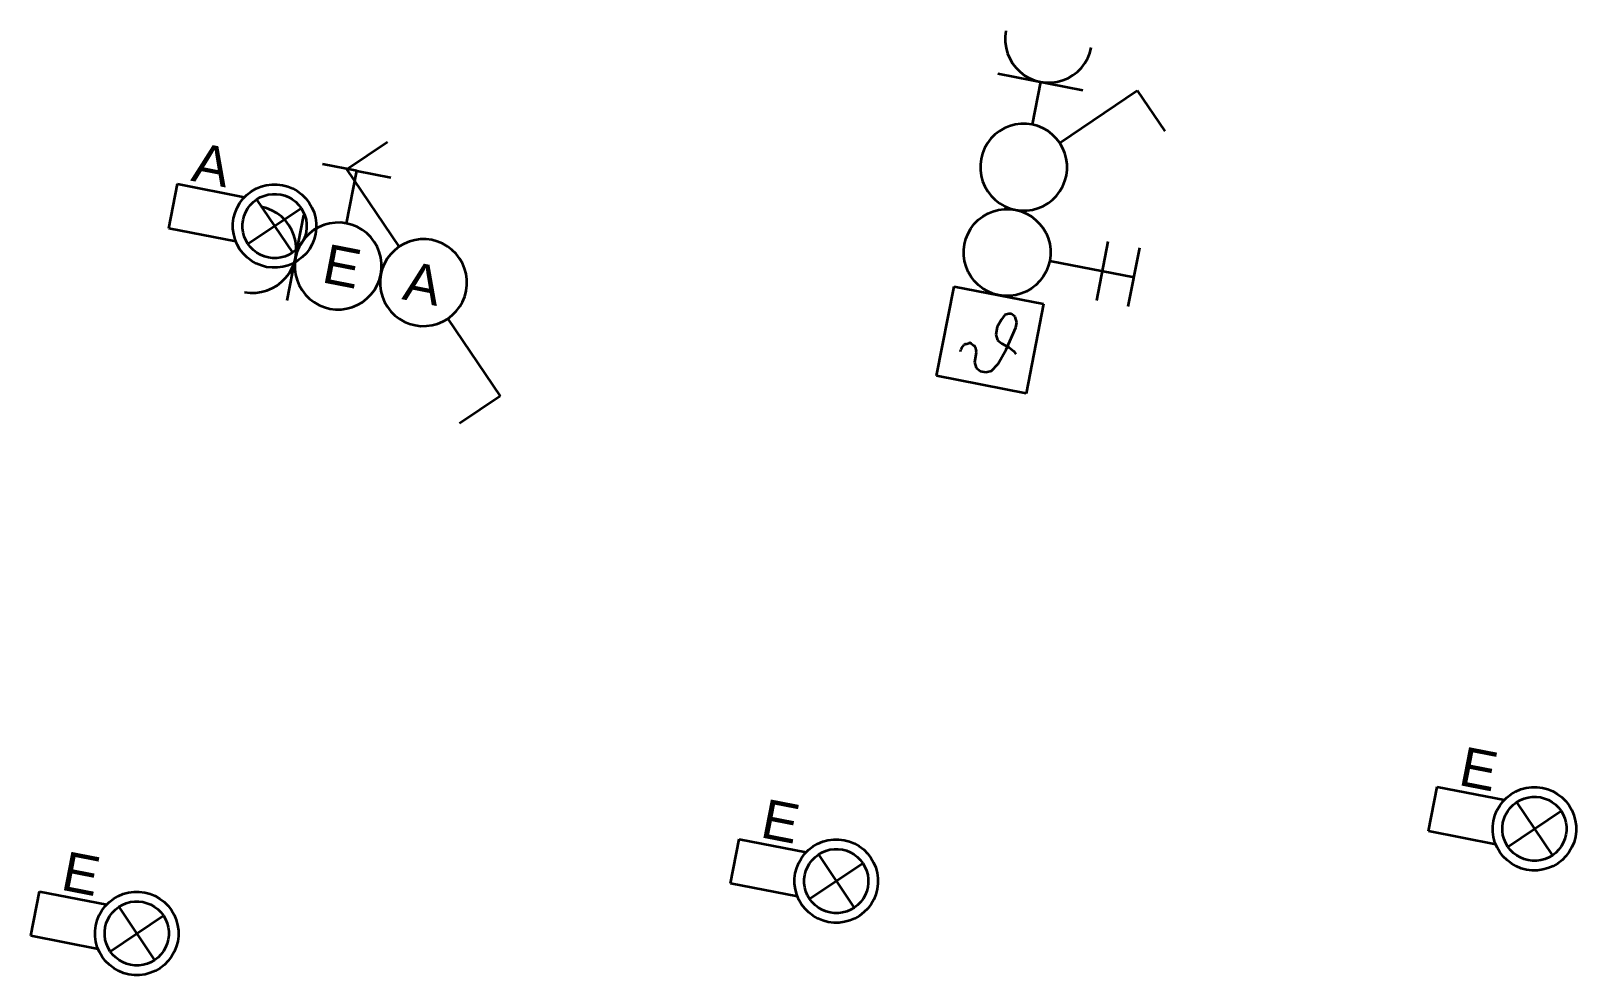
# Model space of a CAD drawing. Extents: x 800 to 1481, y 55 to 490.
# Drawn here: x 1224.48 to 1260.04, y 404.58 to 426.3 of the extents above; entities that cross this region are included whole.
import ezdxf

# ---------------------------------------------------------------- set-up
doc = ezdxf.new("R2010")
doc.units = 0
doc.layers.get('0').update_dxf_attribs({"lineweight": 18})
doc.layers.add('E_Licht', color=7, linetype='Continuous', lineweight=35, true_color=0x0080ff)
doc.layers.add('E_RTH', color=5, linetype='Continuous', lineweight=35, true_color=0x0000ff)
doc.styles.get("Standard").update_dxf_attribs({"font": 'arial.ttf'})

# ---------------------------------------------------------------- blocks, each defined once
blk = doc.blocks.new('Schalter_ Schema 3_ UP-A0Q9B3BLAY', base_point=(1231.757, 417.268))
at = {"color": 0, "lineweight": -2}
for p, q in [((1231.757, 423.125), (1232.692, 423.755)), ((1232.959, 421.34), (1231.757, 423.125)), ((1233.072, 421.406), (1232.959, 421.341)), ((1233.193, 421.457), (1233.072, 421.406)), ((1233.319, 421.491), (1233.193, 421.457)), ((1233.449, 421.509), (1233.319, 421.491)), ((1233.579, 421.509), (1233.449, 421.509)), ((1233.709, 421.493), (1233.579, 421.509)), ((1233.836, 421.459), (1233.709, 421.493)), ((1233.957, 421.41), (1233.836, 421.459)), ((1234.07, 421.345), (1233.957, 421.41)), ((1232.684, 421.064), (1232.619, 420.95)), ((1232.763, 421.168), (1232.684, 421.064)), ((1232.856, 421.261), (1232.763, 421.168)), ((1232.959, 421.341), (1232.856, 421.261)), ((1234.174, 421.266), (1234.07, 421.345)), ((1234.267, 421.174), (1234.174, 421.266)), ((1234.347, 421.07), (1234.267, 421.174)), ((1234.413, 420.957), (1234.347, 421.07)), ((1232.536, 420.703), (1232.52, 420.573)), ((1232.57, 420.829), (1232.536, 420.703)), ((1232.619, 420.95), (1232.57, 420.829)), ((1234.464, 420.836), (1234.413, 420.957)), ((1234.498, 420.71), (1234.464, 420.836)), ((1234.515, 420.581), (1234.498, 420.71)), ((1232.52, 420.573), (1232.52, 420.442)), ((1232.52, 420.442), (1232.538, 420.312)), ((1232.538, 420.312), (1232.572, 420.186)), ((1234.466, 420.194), (1234.499, 420.32)), ((1234.499, 420.32), (1234.516, 420.45)), ((1234.516, 420.45), (1234.515, 420.581)), ((1232.572, 420.186), (1232.623, 420.065)), ((1232.623, 420.065), (1232.689, 419.952)), ((1232.689, 419.952), (1232.769, 419.849)), ((1234.272, 419.855), (1234.352, 419.959)), ((1234.352, 419.959), (1234.416, 420.073)), ((1234.416, 420.073), (1234.466, 420.194)), ((1232.769, 419.849), (1232.861, 419.757)), ((1232.861, 419.757), (1232.966, 419.678)), ((1232.966, 419.678), (1233.079, 419.613)), ((1233.079, 419.613), (1233.2, 419.563)), ((1233.843, 419.566), (1233.964, 419.616)), ((1233.964, 419.616), (1234.077, 419.682)), ((1234.077, 419.682), (1234.18, 419.762)), ((1234.077, 419.682), (1235.279, 417.898)), ((1234.18, 419.762), (1234.272, 419.855)), ((1233.2, 419.563), (1233.327, 419.53)), ((1233.327, 419.53), (1233.456, 419.513)), ((1233.456, 419.513), (1233.587, 419.514)), ((1233.587, 419.514), (1233.717, 419.531)), ((1233.717, 419.531), (1233.843, 419.566)), ((1235.279, 417.898), (1234.344, 417.268))]:
    blk.add_line(p, q, dxfattribs=at)
blk = doc.blocks.new('Bauteilbeschriftung-A0Q9B3BNAY', base_point=(1233.005, 419.972))
at = {"color": 0, "linetype": 'ByBlock', "lineweight": -2, "ltscale": 0.35, "insert": (1233.177, 421.016), "char_height": 0.9, "attachment_point": 1, "rotation": 348.9744}
blk.add_mtext('{\\fArial;A}', dxfattribs=at)
blk = doc.blocks.new('Temperaturmelder_ UP-A0Q9B3EVAY', base_point=(1245.325, 417.962))
at = {"color": 0, "linetype": 'ByBlock', "lineweight": -2, "ltscale": 0.35}
for p, q in [((1245.325, 418.364), (1245.727, 420.425)), ((1245.727, 420.425), (1247.788, 420.023)), ((1247.788, 420.023), (1247.386, 417.962)), ((1246.816, 419.662), (1246.723, 419.497)), ((1246.898, 419.769), (1246.816, 419.662)), ((1246.991, 419.795), (1246.898, 419.769)), ((1247.001, 419.797), (1246.991, 419.795)), ((1247.011, 419.797), (1247.001, 419.797)), ((1247.02, 419.797), (1247.011, 419.797)), ((1247.03, 419.795), (1247.02, 419.797)), ((1247.04, 419.792), (1247.03, 419.795)), ((1247.049, 419.787), (1247.04, 419.792)), ((1247.057, 419.782), (1247.049, 419.787)), ((1247.133, 419.723), (1247.057, 419.782)), ((1247.169, 419.594), (1247.133, 419.723)), ((1247.146, 419.476), (1247.169, 419.594)), ((1246.723, 419.497), (1246.688, 419.321)), ((1246.688, 419.321), (1246.724, 419.191)), ((1246.925, 418.969), (1247.146, 419.476)), ((1245.878, 418.928), (1245.886, 418.97)), ((1245.889, 418.978), (1245.886, 418.97)), ((1245.892, 418.986), (1245.889, 418.978)), ((1245.896, 418.994), (1245.892, 418.986)), ((1245.901, 419.001), (1245.896, 418.994)), ((1245.901, 419.001), (1245.96, 419.079)), ((1245.965, 419.084), (1245.96, 419.079)), ((1245.97, 419.089), (1245.965, 419.084)), ((1245.976, 419.093), (1245.97, 419.089)), ((1245.983, 419.096), (1245.976, 419.093)), ((1245.99, 419.098), (1245.983, 419.096)), ((1245.99, 419.098), (1246.074, 419.122)), ((1246.081, 419.123), (1246.074, 419.122)), ((1246.088, 419.124), (1246.081, 419.123)), ((1246.096, 419.123), (1246.088, 419.124)), ((1246.103, 419.122), (1246.096, 419.123)), ((1246.11, 419.12), (1246.103, 419.122)), ((1246.117, 419.116), (1246.11, 419.12)), ((1246.123, 419.112), (1246.117, 419.116)), ((1246.123, 419.112), (1246.192, 419.059)), ((1246.198, 419.054), (1246.192, 419.059)), ((1246.24, 418.901), (1246.197, 418.683)), ((1246.203, 419.049), (1246.198, 419.054)), ((1246.207, 419.043), (1246.203, 419.049)), ((1246.21, 419.036), (1246.207, 419.043)), ((1246.212, 419.029), (1246.21, 419.036)), ((1246.212, 419.029), (1246.238, 418.935)), ((1246.24, 418.927), (1246.238, 418.935)), ((1246.241, 418.918), (1246.24, 418.927)), ((1246.24, 418.901), (1246.241, 418.909)), ((1246.241, 418.909), (1246.241, 418.918)), ((1246.724, 419.191), (1246.831, 419.109)), ((1246.739, 418.638), (1246.925, 418.969)), ((1246.831, 419.109), (1246.996, 419.016)), ((1246.996, 419.016), (1247.102, 418.934)), ((1247.102, 418.934), (1247.149, 418.864)), ((1246.197, 418.683), (1246.233, 418.553)), ((1246.233, 418.553), (1246.339, 418.472)), ((1246.586, 418.485), (1246.739, 418.638)), ((1247.386, 417.962), (1245.325, 418.364)), ((1246.339, 418.472), (1246.457, 418.449)), ((1246.457, 418.449), (1246.586, 418.485))]:
    blk.add_line(p, q, dxfattribs=at)
blk = doc.blocks.new('LED-Deckenleuchte mit Trafotunnel-A0Q9B3F3AY', base_point=(1227.656, 420.856))
at = {"color": 0, "linetype": 'ByBlock', "lineweight": -2, "ltscale": 0.35}
for p, q in [((1227.656, 421.757), (1227.856, 422.782)), ((1227.856, 422.782), (1229.401, 422.481)), ((1229.291, 422.344), (1229.367, 422.444)), ((1229.367, 422.444), (1229.456, 422.533)), ((1229.456, 422.533), (1229.555, 422.61)), ((1229.555, 422.61), (1229.664, 422.674)), ((1229.664, 422.674), (1229.78, 422.722)), ((1229.679, 422.426), (1229.763, 422.475)), ((1229.763, 422.475), (1229.852, 422.512)), ((1229.78, 422.722), (1229.901, 422.755)), ((1229.852, 422.512), (1229.945, 422.538)), ((1229.901, 422.755), (1230.025, 422.772)), ((1229.945, 422.538), (1230.041, 422.551)), ((1230.025, 422.772), (1230.151, 422.772)), ((1230.041, 422.551), (1230.137, 422.551)), ((1230.137, 422.551), (1230.233, 422.539)), ((1230.151, 422.772), (1230.275, 422.757)), ((1230.233, 422.539), (1230.326, 422.514)), ((1230.275, 422.757), (1230.397, 422.724)), ((1230.326, 422.514), (1230.416, 422.478)), ((1230.397, 422.724), (1230.513, 422.677)), ((1230.416, 422.478), (1230.5, 422.43)), ((1230.513, 422.677), (1230.622, 422.614)), ((1230.622, 422.614), (1230.722, 422.538)), ((1230.722, 422.538), (1230.811, 422.45)), ((1230.811, 422.45), (1230.888, 422.351)), ((1229.149, 421.998), (1229.181, 422.119)), ((1229.181, 422.119), (1229.229, 422.235)), ((1229.229, 422.235), (1229.291, 422.344)), ((1229.392, 422.049), (1229.428, 422.138)), ((1229.428, 422.138), (1229.476, 422.222)), ((1229.476, 422.222), (1229.535, 422.299)), ((1229.479, 421.401), (1230.704, 422.227)), ((1229.535, 422.299), (1229.603, 422.367)), ((1229.603, 422.367), (1229.679, 422.426)), ((1229.679, 422.426), (1230.504, 421.202)), ((1230.5, 422.43), (1230.577, 422.371)), ((1230.577, 422.371), (1230.645, 422.303)), ((1230.645, 422.303), (1230.704, 422.227)), ((1230.704, 422.227), (1230.753, 422.143)), ((1230.753, 422.143), (1230.79, 422.054)), ((1230.888, 422.351), (1230.951, 422.242)), ((1230.951, 422.242), (1231, 422.126)), ((1231, 422.126), (1231.033, 422.005)), ((1229.201, 421.456), (1227.656, 421.757)), ((1229.133, 421.873), (1229.149, 421.998)), ((1229.134, 421.747), (1229.133, 421.873)), ((1229.151, 421.623), (1229.134, 421.747)), ((1229.355, 421.859), (1229.367, 421.955)), ((1229.355, 421.763), (1229.355, 421.859)), ((1229.368, 421.667), (1229.355, 421.763)), ((1229.367, 421.955), (1229.392, 422.049)), ((1230.79, 422.054), (1230.816, 421.961)), ((1230.816, 421.961), (1230.829, 421.865)), ((1230.829, 421.769), (1230.817, 421.673)), ((1230.829, 421.865), (1230.829, 421.769)), ((1231.033, 422.005), (1231.05, 421.881)), ((1231.05, 421.755), (1231.034, 421.63)), ((1231.05, 421.881), (1231.05, 421.755)), ((1229.184, 421.502), (1229.151, 421.623)), ((1229.232, 421.386), (1229.184, 421.502)), ((1229.295, 421.277), (1229.232, 421.386)), ((1229.393, 421.574), (1229.368, 421.667)), ((1229.431, 421.485), (1229.393, 421.574)), ((1229.479, 421.401), (1229.431, 421.485)), ((1229.538, 421.325), (1229.479, 421.401)), ((1230.707, 421.406), (1230.649, 421.329)), ((1230.755, 421.49), (1230.707, 421.406)), ((1230.792, 421.579), (1230.755, 421.49)), ((1230.817, 421.673), (1230.792, 421.579)), ((1230.955, 421.393), (1230.892, 421.284)), ((1231.002, 421.509), (1230.955, 421.393)), ((1231.034, 421.63), (1231.002, 421.509)), ((1229.372, 421.178), (1229.295, 421.277)), ((1229.461, 421.09), (1229.372, 421.178)), ((1229.561, 421.013), (1229.461, 421.09)), ((1229.607, 421.257), (1229.538, 421.325)), ((1229.684, 421.198), (1229.607, 421.257)), ((1229.768, 421.15), (1229.684, 421.198)), ((1229.857, 421.114), (1229.768, 421.15)), ((1229.951, 421.089), (1229.857, 421.114)), ((1230.046, 421.077), (1229.951, 421.089)), ((1230.143, 421.077), (1230.046, 421.077)), ((1230.239, 421.09), (1230.143, 421.077)), ((1230.332, 421.116), (1230.239, 421.09)), ((1230.421, 421.153), (1230.332, 421.116)), ((1230.504, 421.202), (1230.421, 421.153)), ((1230.581, 421.261), (1230.504, 421.202)), ((1230.628, 421.018), (1230.52, 420.954)), ((1230.649, 421.329), (1230.581, 421.261)), ((1230.728, 421.095), (1230.628, 421.018)), ((1230.816, 421.184), (1230.728, 421.095)), ((1230.892, 421.284), (1230.816, 421.184)), ((1229.67, 420.951), (1229.561, 421.013)), ((1229.787, 420.903), (1229.67, 420.951)), ((1229.908, 420.871), (1229.787, 420.903)), ((1230.033, 420.856), (1229.908, 420.871)), ((1230.158, 420.856), (1230.033, 420.856)), ((1230.283, 420.873), (1230.158, 420.856)), ((1230.404, 420.906), (1230.283, 420.873)), ((1230.52, 420.954), (1230.404, 420.906))]:
    blk.add_line(p, q, dxfattribs=at)
blk = doc.blocks.new('Bauteilbeschriftung-A0Q9B3F5AY', base_point=(1228.146, 422.7))
at = {"color": 0, "linetype": 'ByBlock', "lineweight": -2, "ltscale": 0.35, "insert": (1228.318, 423.744), "char_height": 0.9, "attachment_point": 1, "rotation": 348.9744}
blk.add_mtext('{\\fArial;A}', dxfattribs=at)
blk = doc.blocks.new('Steckdose T13_ UP-A0Q9B3H7AY', base_point=(1246.732, 424.15))
at = {"color": 0, "linetype": 'ByBlock', "lineweight": -2, "ltscale": 0.35}
for p, q in [((1246.923, 426.304), (1246.907, 426.175)), ((1246.907, 426.175), (1246.907, 426.044)), ((1246.907, 426.044), (1246.925, 425.914)), ((1246.925, 425.914), (1246.959, 425.788)), ((1246.959, 425.788), (1247.01, 425.667)), ((1247.01, 425.667), (1247.076, 425.554)), ((1248.738, 425.561), (1248.803, 425.674)), ((1248.803, 425.674), (1248.853, 425.795)), ((1248.853, 425.795), (1248.886, 425.922)), ((1246.732, 425.323), (1248.695, 424.94)), ((1247.076, 425.554), (1247.156, 425.451)), ((1247.156, 425.451), (1247.248, 425.359)), ((1247.248, 425.359), (1247.352, 425.28)), ((1248.351, 425.218), (1248.464, 425.284)), ((1248.464, 425.284), (1248.567, 425.364)), ((1248.567, 425.364), (1248.659, 425.457)), ((1248.659, 425.457), (1248.738, 425.561)), ((1247.352, 425.28), (1247.466, 425.215)), ((1247.466, 425.215), (1247.587, 425.165)), ((1247.714, 425.132), (1247.522, 424.15)), ((1247.587, 425.165), (1247.714, 425.132)), ((1247.714, 425.132), (1247.843, 425.115)), ((1247.843, 425.115), (1247.974, 425.116)), ((1247.974, 425.116), (1248.104, 425.133)), ((1248.104, 425.133), (1248.23, 425.168)), ((1248.23, 425.168), (1248.351, 425.218))]:
    blk.add_line(p, q, dxfattribs=at)
blk = doc.blocks.new('Storentaster_ UP-A0Q9B3HTAY', base_point=(1245.95, 419.959))
at = {"color": 0, "lineweight": -2}
for p, q in [((1246.39, 422.035), (1246.503, 422.101)), ((1246.503, 422.101), (1246.623, 422.151)), ((1246.623, 422.151), (1246.75, 422.186)), ((1246.75, 422.186), (1246.879, 422.203)), ((1246.879, 422.203), (1247.01, 422.204)), ((1247.01, 422.204), (1247.14, 422.187)), ((1247.14, 422.187), (1247.266, 422.154)), ((1247.266, 422.154), (1247.387, 422.104)), ((1247.387, 422.104), (1247.501, 422.039)), ((1246.05, 421.644), (1246.115, 421.758)), ((1246.115, 421.758), (1246.194, 421.862)), ((1246.194, 421.862), (1246.286, 421.955)), ((1246.286, 421.955), (1246.39, 422.035)), ((1247.501, 422.039), (1247.605, 421.96)), ((1247.605, 421.96), (1247.698, 421.868)), ((1247.698, 421.868), (1247.778, 421.764)), ((1247.778, 421.764), (1247.844, 421.651)), ((1245.95, 421.267), (1245.967, 421.397)), ((1245.967, 421.397), (1246, 421.523)), ((1246, 421.523), (1246.05, 421.644)), ((1247.844, 421.651), (1247.894, 421.531)), ((1247.894, 421.531), (1247.929, 421.404)), ((1247.929, 421.404), (1247.946, 421.275)), ((1249.01, 420.101), (1249.274, 421.455)), ((1245.951, 421.136), (1245.95, 421.267)), ((1245.969, 421.007), (1245.951, 421.136)), ((1247.947, 421.144), (1247.93, 421.014)), ((1247.946, 421.275), (1247.947, 421.144)), ((1249.737, 419.959), (1250.001, 421.314)), ((1246.003, 420.88), (1245.969, 421.007)), ((1246.053, 420.76), (1246.003, 420.88)), ((1246.119, 420.647), (1246.053, 420.76)), ((1247.847, 420.767), (1247.782, 420.653)), ((1247.897, 420.888), (1247.847, 420.767)), ((1247.93, 421.014), (1247.897, 420.888)), ((1247.93, 421.014), (1249.869, 420.636)), ((1246.199, 420.543), (1246.119, 420.647)), ((1246.292, 420.451), (1246.199, 420.543)), ((1246.396, 420.372), (1246.292, 420.451)), ((1246.51, 420.307), (1246.396, 420.372)), ((1246.631, 420.257), (1246.51, 420.307)), ((1247.394, 420.31), (1247.274, 420.26)), ((1247.507, 420.376), (1247.394, 420.31)), ((1247.611, 420.456), (1247.507, 420.376)), ((1247.703, 420.549), (1247.611, 420.456)), ((1247.782, 420.653), (1247.703, 420.549)), ((1246.757, 420.224), (1246.631, 420.257)), ((1246.887, 420.207), (1246.757, 420.224)), ((1247.018, 420.208), (1246.887, 420.207)), ((1247.147, 420.226), (1247.018, 420.208)), ((1247.274, 420.26), (1247.147, 420.226))]:
    blk.add_line(p, q, dxfattribs=at)
blk = doc.blocks.new('Taster_Steckdose_ Gr.1_ UP-A0Q9B3J5AY', base_point=(1229.401, 419.896))
at = {"color": 0, "lineweight": -2}
for p, q in [((1231.981, 423.081), (1231.196, 423.234)), ((1231.746, 421.875), (1231.981, 423.081)), ((1231.981, 423.081), (1232.766, 422.928)), ((1229.909, 422.224), (1229.783, 422.258)), ((1230.03, 422.175), (1229.909, 422.224)), ((1230.144, 422.11), (1230.03, 422.175)), ((1230.248, 422.031), (1230.144, 422.11)), ((1230.341, 421.939), (1230.248, 422.031)), ((1230.421, 421.835), (1230.341, 421.939)), ((1230.382, 420.103), (1230.765, 422.067)), ((1230.487, 421.722), (1230.421, 421.835)), ((1231.109, 421.789), (1230.996, 421.723)), ((1231.23, 421.839), (1231.109, 421.789)), ((1231.356, 421.874), (1231.23, 421.839)), ((1231.485, 421.891), (1231.356, 421.874)), ((1231.616, 421.892), (1231.485, 421.891)), ((1231.746, 421.875), (1231.616, 421.892)), ((1231.873, 421.842), (1231.746, 421.875)), ((1231.994, 421.792), (1231.873, 421.842)), ((1232.107, 421.727), (1231.994, 421.792)), ((1232.211, 421.648), (1232.107, 421.727)), ((1230.537, 421.601), (1230.487, 421.722)), ((1230.572, 421.475), (1230.537, 421.601)), ((1230.589, 421.346), (1230.572, 421.475)), ((1230.721, 421.446), (1230.656, 421.333)), ((1230.8, 421.55), (1230.721, 421.446)), ((1230.893, 421.643), (1230.8, 421.55)), ((1230.996, 421.723), (1230.893, 421.643)), ((1232.304, 421.556), (1232.211, 421.648)), ((1232.384, 421.453), (1232.304, 421.556)), ((1232.45, 421.34), (1232.384, 421.453)), ((1230.54, 420.959), (1230.573, 421.085)), ((1230.573, 421.085), (1230.557, 420.955)), ((1230.573, 421.085), (1230.59, 421.215)), ((1230.607, 421.212), (1230.573, 421.085)), ((1230.59, 421.215), (1230.589, 421.346)), ((1230.656, 421.333), (1230.607, 421.212)), ((1232.5, 421.219), (1232.45, 421.34)), ((1232.535, 421.093), (1232.5, 421.219)), ((1232.552, 420.963), (1232.535, 421.093)), ((1230.346, 420.62), (1230.425, 420.724)), ((1230.425, 420.724), (1230.49, 420.838)), ((1230.49, 420.838), (1230.54, 420.959)), ((1230.557, 420.955), (1230.557, 420.824)), ((1230.557, 420.824), (1230.575, 420.695)), ((1230.575, 420.695), (1230.609, 420.569)), ((1232.503, 420.576), (1232.536, 420.703)), ((1232.536, 420.703), (1232.553, 420.832)), ((1232.553, 420.832), (1232.552, 420.963)), ((1229.791, 420.296), (1229.917, 420.331)), ((1229.917, 420.331), (1230.038, 420.381)), ((1230.038, 420.381), (1230.151, 420.447)), ((1230.151, 420.447), (1230.254, 420.527)), ((1230.254, 420.527), (1230.346, 420.62)), ((1230.609, 420.569), (1230.66, 420.448)), ((1230.66, 420.448), (1230.726, 420.335)), ((1230.726, 420.335), (1230.806, 420.232)), ((1232.309, 420.237), (1232.388, 420.341)), ((1232.388, 420.341), (1232.453, 420.455)), ((1232.453, 420.455), (1232.503, 420.576)), ((1229.4, 420.295), (1229.53, 420.278)), ((1229.53, 420.278), (1229.661, 420.279)), ((1229.661, 420.279), (1229.791, 420.296)), ((1230.806, 420.232), (1230.898, 420.139)), ((1230.898, 420.139), (1231.002, 420.06)), ((1231.002, 420.06), (1231.116, 419.995)), ((1231.116, 419.995), (1231.237, 419.946)), ((1231.754, 419.914), (1231.88, 419.948)), ((1231.88, 419.948), (1232.001, 419.999)), ((1232.001, 419.999), (1232.114, 420.064)), ((1232.114, 420.064), (1232.217, 420.145)), ((1232.217, 420.145), (1232.309, 420.237)), ((1231.237, 419.946), (1231.364, 419.912)), ((1231.364, 419.912), (1231.493, 419.896)), ((1231.493, 419.896), (1231.624, 419.896)), ((1231.624, 419.896), (1231.754, 419.914))]:
    blk.add_line(p, q, dxfattribs=at)
blk = doc.blocks.new('Bauteilbeschriftung-A0Q9B3J7AY', base_point=(1231.147, 420.398))
at = {"color": 0, "linetype": 'ByBlock', "lineweight": -2, "ltscale": 0.35, "insert": (1231.319, 421.409), "char_height": 0.9, "attachment_point": 1, "rotation": 348.9744}
blk.add_mtext('{\\fArial;E}', dxfattribs=at)
blk = doc.blocks.new('Schalter_ Schema 0_ UP-A0Q9B3KNAY', base_point=(1246.333, 422.171))
at = {"color": 0, "linetype": 'ByBlock', "lineweight": -2, "ltscale": 0.35}
for p, q in [((1248.16, 423.727), (1249.945, 424.93)), ((1249.945, 424.93), (1250.575, 423.994)), ((1246.669, 423.918), (1246.577, 423.825)), ((1246.772, 423.998), (1246.669, 423.918)), ((1246.885, 424.064), (1246.772, 423.998)), ((1247.006, 424.114), (1246.885, 424.064)), ((1247.132, 424.149), (1247.006, 424.114)), ((1247.262, 424.166), (1247.132, 424.149)), ((1247.393, 424.167), (1247.262, 424.166)), ((1247.522, 424.15), (1247.393, 424.167)), ((1247.649, 424.117), (1247.522, 424.15)), ((1247.77, 424.067), (1247.649, 424.117)), ((1247.883, 424.002), (1247.77, 424.067)), ((1247.987, 423.923), (1247.883, 424.002)), ((1248.08, 423.831), (1247.987, 423.923)), ((1246.432, 423.607), (1246.383, 423.486)), ((1246.497, 423.721), (1246.432, 423.607)), ((1246.577, 423.825), (1246.497, 423.721)), ((1248.16, 423.727), (1248.08, 423.831)), ((1248.226, 423.614), (1248.16, 423.727)), ((1248.277, 423.494), (1248.226, 423.614)), ((1246.35, 423.36), (1246.333, 423.23)), ((1246.333, 423.23), (1246.333, 423.099)), ((1246.383, 423.486), (1246.35, 423.36)), ((1248.311, 423.368), (1248.277, 423.494)), ((1248.329, 423.238), (1248.311, 423.368)), ((1248.329, 423.107), (1248.329, 423.238)), ((1246.333, 423.099), (1246.351, 422.97)), ((1246.351, 422.97), (1246.385, 422.843)), ((1246.385, 422.843), (1246.436, 422.723)), ((1248.23, 422.73), (1248.279, 422.851)), ((1248.279, 422.851), (1248.313, 422.977)), ((1248.313, 422.977), (1248.329, 423.107)), ((1246.436, 422.723), (1246.502, 422.61)), ((1246.502, 422.61), (1246.582, 422.506)), ((1246.582, 422.506), (1246.675, 422.414)), ((1247.993, 422.419), (1248.085, 422.512)), ((1248.085, 422.512), (1248.165, 422.616)), ((1248.165, 422.616), (1248.23, 422.73)), ((1246.675, 422.414), (1246.779, 422.335)), ((1246.779, 422.335), (1246.892, 422.27)), ((1246.892, 422.27), (1247.013, 422.22)), ((1247.013, 422.22), (1247.14, 422.187)), ((1247.14, 422.187), (1247.27, 422.17)), ((1247.27, 422.17), (1247.4, 422.171)), ((1247.4, 422.171), (1247.53, 422.189)), ((1247.53, 422.189), (1247.656, 422.223)), ((1247.656, 422.223), (1247.777, 422.273)), ((1247.777, 422.273), (1247.89, 422.339)), ((1247.89, 422.339), (1247.993, 422.419))]:
    blk.add_line(p, q, dxfattribs=at)
blk = doc.blocks.new('LED-Deckenleuchte mit Trafotunnel-A0Q9B3KXAY', base_point=(1256.648, 406.984))
at = {"color": 0, "linetype": 'ByBlock', "lineweight": -2, "ltscale": 0.35}
for p, q in [((1256.648, 407.885), (1256.848, 408.91)), ((1256.848, 408.91), (1258.393, 408.609)), ((1258.284, 408.473), (1258.36, 408.573)), ((1258.36, 408.573), (1258.448, 408.662)), ((1258.448, 408.662), (1258.548, 408.739)), ((1258.548, 408.739), (1258.656, 408.802)), ((1258.656, 408.802), (1258.772, 408.851)), ((1258.671, 408.555), (1258.755, 408.604)), ((1258.755, 408.604), (1258.844, 408.641)), ((1258.772, 408.851), (1258.893, 408.884)), ((1258.844, 408.641), (1258.937, 408.666)), ((1258.893, 408.884), (1259.018, 408.901)), ((1258.937, 408.666), (1259.033, 408.679)), ((1259.018, 408.901), (1259.143, 408.901)), ((1259.033, 408.679), (1259.13, 408.68)), ((1259.13, 408.68), (1259.225, 408.668)), ((1259.143, 408.901), (1259.268, 408.885)), ((1259.225, 408.668), (1259.319, 408.643)), ((1259.268, 408.885), (1259.389, 408.853)), ((1259.319, 408.643), (1259.408, 408.606)), ((1259.389, 408.853), (1259.506, 408.806)), ((1259.408, 408.606), (1259.492, 408.558)), ((1259.506, 408.806), (1259.615, 408.743)), ((1259.615, 408.743), (1259.714, 408.667)), ((1259.714, 408.667), (1259.804, 408.579)), ((1259.804, 408.579), (1259.881, 408.479)), ((1258.142, 408.126), (1258.174, 408.248)), ((1258.174, 408.248), (1258.221, 408.364)), ((1258.221, 408.364), (1258.284, 408.473)), ((1258.384, 408.177), (1258.421, 408.267)), ((1258.421, 408.267), (1258.468, 408.351)), ((1258.468, 408.351), (1258.527, 408.427)), ((1258.472, 407.53), (1259.697, 408.355)), ((1258.527, 408.427), (1258.595, 408.496)), ((1258.595, 408.496), (1258.671, 408.555)), ((1258.671, 408.555), (1259.497, 407.33)), ((1259.492, 408.558), (1259.569, 408.5)), ((1259.569, 408.5), (1259.638, 408.432)), ((1259.638, 408.432), (1259.697, 408.355)), ((1259.697, 408.355), (1259.745, 408.272)), ((1259.745, 408.272), (1259.783, 408.183)), ((1259.881, 408.479), (1259.944, 408.371)), ((1259.944, 408.371), (1259.992, 408.255)), ((1259.992, 408.255), (1260.025, 408.134)), ((1258.193, 407.584), (1256.648, 407.885)), ((1258.126, 408.002), (1258.142, 408.126)), ((1258.126, 407.876), (1258.126, 408.002)), ((1258.143, 407.752), (1258.126, 407.876)), ((1258.347, 407.988), (1258.359, 408.084)), ((1258.347, 407.891), (1258.347, 407.988)), ((1258.36, 407.796), (1258.347, 407.891)), ((1258.359, 408.084), (1258.384, 408.177)), ((1259.783, 408.183), (1259.808, 408.09)), ((1259.808, 408.09), (1259.821, 407.994)), ((1259.821, 407.897), (1259.809, 407.801)), ((1259.821, 407.994), (1259.821, 407.897)), ((1260.025, 408.134), (1260.042, 408.009)), ((1260.043, 407.884), (1260.027, 407.759)), ((1260.042, 408.009), (1260.043, 407.884)), ((1258.176, 407.63), (1258.143, 407.752)), ((1258.225, 407.515), (1258.176, 407.63)), ((1258.288, 407.406), (1258.225, 407.515)), ((1258.386, 407.703), (1258.36, 407.796)), ((1258.423, 407.613), (1258.386, 407.703)), ((1258.472, 407.53), (1258.423, 407.613)), ((1258.531, 407.454), (1258.472, 407.53)), ((1259.7, 407.535), (1259.641, 407.458)), ((1259.748, 407.619), (1259.7, 407.535)), ((1259.784, 407.708), (1259.748, 407.619)), ((1259.809, 407.801), (1259.784, 407.708)), ((1259.947, 407.521), (1259.885, 407.412)), ((1259.995, 407.638), (1259.947, 407.521)), ((1260.027, 407.759), (1259.995, 407.638)), ((1258.365, 407.307), (1258.288, 407.406)), ((1258.454, 407.218), (1258.365, 407.307)), ((1258.554, 407.142), (1258.454, 407.218)), ((1258.599, 407.385), (1258.531, 407.454)), ((1258.676, 407.327), (1258.599, 407.385)), ((1258.76, 407.279), (1258.676, 407.327)), ((1258.85, 407.242), (1258.76, 407.279)), ((1258.943, 407.218), (1258.85, 407.242)), ((1259.039, 407.206), (1258.943, 407.218)), ((1259.135, 407.206), (1259.039, 407.206)), ((1259.231, 407.219), (1259.135, 407.206)), ((1259.324, 407.244), (1259.231, 407.219)), ((1259.413, 407.282), (1259.324, 407.244)), ((1259.497, 407.33), (1259.413, 407.282)), ((1259.573, 407.389), (1259.497, 407.33)), ((1259.641, 407.458), (1259.573, 407.389)), ((1259.72, 407.223), (1259.621, 407.146)), ((1259.809, 407.312), (1259.72, 407.223)), ((1259.885, 407.412), (1259.809, 407.312)), ((1258.663, 407.08), (1258.554, 407.142)), ((1258.779, 407.032), (1258.663, 407.08)), ((1258.901, 407), (1258.779, 407.032)), ((1259.025, 406.984), (1258.901, 407)), ((1259.151, 406.985), (1259.025, 406.984)), ((1259.275, 407.002), (1259.151, 406.985)), ((1259.396, 407.035), (1259.275, 407.002)), ((1259.512, 407.083), (1259.396, 407.035)), ((1259.621, 407.146), (1259.512, 407.083))]:
    blk.add_line(p, q, dxfattribs=at)
blk = doc.blocks.new('Bauteilbeschriftung-A0Q9B3KZAY', base_point=(1257.306, 408.829))
at = {"color": 0, "linetype": 'ByBlock', "lineweight": -2, "ltscale": 0.35, "insert": (1257.478, 409.84), "char_height": 0.9, "attachment_point": 1, "rotation": 348.9744}
blk.add_mtext('{\\fArial;E}', dxfattribs=at)
blk = doc.blocks.new('LED-Deckenleuchte mit Trafotunnel-A0Q9B3LLAY', base_point=(1240.582, 405.781))
at = {"color": 0, "linetype": 'ByBlock', "lineweight": -2, "ltscale": 0.35}
for p, q in [((1240.582, 406.682), (1240.781, 407.707)), ((1240.781, 407.707), (1242.326, 407.406)), ((1242.381, 407.459), (1242.481, 407.536)), ((1242.481, 407.536), (1242.589, 407.599)), ((1242.589, 407.599), (1242.705, 407.647)), ((1242.705, 407.647), (1242.826, 407.68)), ((1242.826, 407.68), (1242.951, 407.697)), ((1242.951, 407.697), (1243.076, 407.698)), ((1243.076, 407.698), (1243.201, 407.682)), ((1243.201, 407.682), (1243.322, 407.65)), ((1243.322, 407.65), (1243.439, 407.602)), ((1243.439, 407.602), (1243.548, 407.54)), ((1243.548, 407.54), (1243.648, 407.464)), ((1242.107, 407.045), (1242.154, 407.161)), ((1242.154, 407.161), (1242.217, 407.27)), ((1242.217, 407.27), (1242.293, 407.37)), ((1242.293, 407.37), (1242.381, 407.459)), ((1242.354, 407.063), (1242.402, 407.147)), ((1242.402, 407.147), (1242.46, 407.224)), ((1242.405, 406.327), (1243.63, 407.152)), ((1242.46, 407.224), (1242.528, 407.293)), ((1242.528, 407.293), (1242.605, 407.352)), ((1242.605, 407.352), (1242.688, 407.4)), ((1242.605, 407.352), (1243.43, 406.127)), ((1242.688, 407.4), (1242.777, 407.438)), ((1242.777, 407.438), (1242.87, 407.463)), ((1242.87, 407.463), (1242.966, 407.476)), ((1242.966, 407.476), (1243.063, 407.477)), ((1243.063, 407.477), (1243.159, 407.464)), ((1243.159, 407.464), (1243.252, 407.44)), ((1243.252, 407.44), (1243.341, 407.403)), ((1243.341, 407.403), (1243.425, 407.355)), ((1243.425, 407.355), (1243.502, 407.297)), ((1243.502, 407.297), (1243.571, 407.229)), ((1243.571, 407.229), (1243.63, 407.152)), ((1243.63, 407.152), (1243.678, 407.069)), ((1243.648, 407.464), (1243.737, 407.375)), ((1243.737, 407.375), (1243.814, 407.276)), ((1243.814, 407.276), (1243.877, 407.167)), ((1243.877, 407.167), (1243.925, 407.052)), ((1242.059, 406.798), (1242.075, 406.923)), ((1242.059, 406.673), (1242.059, 406.798)), ((1242.075, 406.923), (1242.107, 407.045)), ((1242.28, 406.785), (1242.292, 406.881)), ((1242.292, 406.881), (1242.317, 406.974)), ((1242.317, 406.974), (1242.354, 407.063)), ((1243.678, 407.069), (1243.716, 406.98)), ((1243.716, 406.98), (1243.741, 406.886)), ((1243.741, 406.886), (1243.754, 406.791)), ((1243.925, 407.052), (1243.958, 406.93)), ((1243.958, 406.93), (1243.975, 406.806)), ((1243.975, 406.806), (1243.976, 406.68)), ((1242.126, 406.381), (1240.582, 406.682)), ((1242.076, 406.548), (1242.059, 406.673)), ((1242.109, 406.427), (1242.076, 406.548)), ((1242.28, 406.688), (1242.28, 406.785)), ((1242.293, 406.592), (1242.28, 406.688)), ((1242.319, 406.499), (1242.293, 406.592)), ((1242.356, 406.41), (1242.319, 406.499)), ((1243.718, 406.505), (1243.681, 406.415)), ((1243.742, 406.598), (1243.718, 406.505)), ((1243.754, 406.694), (1243.742, 406.598)), ((1243.754, 406.791), (1243.754, 406.694)), ((1243.96, 406.556), (1243.928, 406.434)), ((1243.976, 406.68), (1243.96, 406.556)), ((1242.158, 406.311), (1242.109, 406.427)), ((1242.221, 406.203), (1242.158, 406.311)), ((1242.298, 406.103), (1242.221, 406.203)), ((1242.387, 406.015), (1242.298, 406.103)), ((1242.405, 406.327), (1242.356, 406.41)), ((1242.464, 406.25), (1242.405, 406.327)), ((1242.532, 406.182), (1242.464, 406.25)), ((1242.609, 406.124), (1242.532, 406.182)), ((1242.693, 406.076), (1242.609, 406.124)), ((1243.43, 406.127), (1243.346, 406.078)), ((1243.506, 406.186), (1243.43, 406.127)), ((1243.574, 406.255), (1243.506, 406.186)), ((1243.633, 406.331), (1243.574, 406.255)), ((1243.681, 406.415), (1243.633, 406.331)), ((1243.742, 406.109), (1243.653, 406.02)), ((1243.818, 406.209), (1243.742, 406.109)), ((1243.88, 406.318), (1243.818, 406.209)), ((1243.928, 406.434), (1243.88, 406.318)), ((1242.487, 405.939), (1242.387, 406.015)), ((1242.596, 405.877), (1242.487, 405.939)), ((1242.712, 405.829), (1242.596, 405.877)), ((1242.783, 406.039), (1242.693, 406.076)), ((1242.834, 405.797), (1242.712, 405.829)), ((1242.876, 406.014), (1242.783, 406.039)), ((1242.958, 405.781), (1242.834, 405.797)), ((1242.972, 406.002), (1242.876, 406.014)), ((1243.084, 405.781), (1242.958, 405.781)), ((1243.068, 406.003), (1242.972, 406.002)), ((1243.164, 406.016), (1243.068, 406.003)), ((1243.208, 405.798), (1243.084, 405.781)), ((1243.257, 406.041), (1243.164, 406.016)), ((1243.329, 405.831), (1243.208, 405.798)), ((1243.346, 406.078), (1243.257, 406.041)), ((1243.445, 405.88), (1243.329, 405.831)), ((1243.554, 405.943), (1243.445, 405.88)), ((1243.653, 406.02), (1243.554, 405.943))]:
    blk.add_line(p, q, dxfattribs=at)
blk = doc.blocks.new('Bauteilbeschriftung-A0Q9B3LNAY', base_point=(1241.239, 407.626))
at = {"color": 0, "linetype": 'ByBlock', "lineweight": -2, "ltscale": 0.35, "insert": (1241.411, 408.637), "char_height": 0.9, "attachment_point": 1, "rotation": 348.9744}
blk.add_mtext('{\\fArial;E}', dxfattribs=at)
blk = doc.blocks.new('LED-Deckenleuchte mit Trafotunnel-A0Q9B3LVAY', base_point=(1224.484, 404.575))
at = {"color": 0, "linetype": 'ByBlock', "lineweight": -2, "ltscale": 0.35}
for p, q in [((1224.484, 405.476), (1224.684, 406.502)), ((1224.684, 406.502), (1226.229, 406.201)), ((1226.492, 406.393), (1226.607, 406.442)), ((1226.607, 406.442), (1226.729, 406.475)), ((1226.729, 406.475), (1226.853, 406.492)), ((1226.853, 406.492), (1226.979, 406.492)), ((1226.979, 406.492), (1227.103, 406.476)), ((1227.103, 406.476), (1227.225, 406.444)), ((1227.225, 406.444), (1227.341, 406.397)), ((1226.119, 406.064), (1226.195, 406.164)), ((1226.195, 406.164), (1226.284, 406.253)), ((1226.284, 406.253), (1226.383, 406.33)), ((1226.363, 406.019), (1226.431, 406.087)), ((1226.383, 406.33), (1226.492, 406.393)), ((1226.431, 406.087), (1226.507, 406.146)), ((1226.507, 406.146), (1226.59, 406.195)), ((1226.507, 406.146), (1227.332, 404.921)), ((1226.59, 406.195), (1226.68, 406.232)), ((1226.68, 406.232), (1226.773, 406.258)), ((1226.773, 406.258), (1226.869, 406.271)), ((1226.869, 406.271), (1226.965, 406.271)), ((1226.965, 406.271), (1227.061, 406.259)), ((1227.061, 406.259), (1227.154, 406.234)), ((1227.154, 406.234), (1227.244, 406.198)), ((1227.244, 406.198), (1227.328, 406.15)), ((1227.328, 406.15), (1227.404, 406.091)), ((1227.341, 406.397), (1227.45, 406.334)), ((1227.404, 406.091), (1227.473, 406.023)), ((1227.45, 406.334), (1227.55, 406.258)), ((1227.55, 406.258), (1227.639, 406.17)), ((1227.639, 406.17), (1227.716, 406.07)), ((1225.977, 405.717), (1226.009, 405.839)), ((1226.009, 405.839), (1226.057, 405.955)), ((1226.057, 405.955), (1226.119, 406.064)), ((1226.195, 405.675), (1226.219, 405.769)), ((1226.219, 405.769), (1226.256, 405.858)), ((1226.256, 405.858), (1226.304, 405.942)), ((1226.304, 405.942), (1226.363, 406.019)), ((1226.307, 405.121), (1227.532, 405.947)), ((1227.473, 406.023), (1227.532, 405.947)), ((1227.532, 405.947), (1227.581, 405.863)), ((1227.581, 405.863), (1227.618, 405.774)), ((1227.618, 405.774), (1227.643, 405.681)), ((1227.716, 406.07), (1227.779, 405.962)), ((1227.779, 405.962), (1227.828, 405.846)), ((1227.828, 405.846), (1227.861, 405.725)), ((1227.861, 405.725), (1227.878, 405.6)), ((1226.029, 405.175), (1224.484, 405.476)), ((1225.961, 405.593), (1225.977, 405.717)), ((1225.962, 405.467), (1225.961, 405.593)), ((1225.979, 405.343), (1225.962, 405.467)), ((1226.183, 405.579), (1226.195, 405.675)), ((1226.183, 405.483), (1226.183, 405.579)), ((1226.196, 405.387), (1226.183, 405.483)), ((1226.221, 405.294), (1226.196, 405.387)), ((1227.645, 405.393), (1227.62, 405.299)), ((1227.643, 405.681), (1227.656, 405.585)), ((1227.657, 405.488), (1227.645, 405.393)), ((1227.656, 405.585), (1227.657, 405.488)), ((1227.878, 405.475), (1227.862, 405.35)), ((1227.878, 405.6), (1227.878, 405.475)), ((1226.012, 405.222), (1225.979, 405.343)), ((1226.06, 405.106), (1226.012, 405.222)), ((1226.123, 404.997), (1226.06, 405.106)), ((1226.259, 405.205), (1226.221, 405.294)), ((1226.307, 405.121), (1226.259, 405.205)), ((1226.366, 405.045), (1226.307, 405.121)), ((1226.435, 404.977), (1226.366, 405.045)), ((1227.477, 405.049), (1227.409, 404.98)), ((1227.535, 405.126), (1227.477, 405.049)), ((1227.583, 405.21), (1227.535, 405.126)), ((1227.62, 405.299), (1227.583, 405.21)), ((1227.783, 405.113), (1227.72, 405.003)), ((1227.83, 405.229), (1227.783, 405.113)), ((1227.862, 405.35), (1227.83, 405.229)), ((1226.2, 404.898), (1226.123, 404.997)), ((1226.289, 404.809), (1226.2, 404.898)), ((1226.389, 404.733), (1226.289, 404.809)), ((1226.498, 404.671), (1226.389, 404.733)), ((1226.512, 404.918), (1226.435, 404.977)), ((1226.615, 404.623), (1226.498, 404.671)), ((1226.596, 404.87), (1226.512, 404.918)), ((1226.685, 404.834), (1226.596, 404.87)), ((1226.778, 404.809), (1226.685, 404.834)), ((1226.874, 404.797), (1226.778, 404.809)), ((1226.971, 404.797), (1226.874, 404.797)), ((1227.067, 404.81), (1226.971, 404.797)), ((1227.16, 404.835), (1227.067, 404.81)), ((1227.249, 404.873), (1227.16, 404.835)), ((1227.348, 404.674), (1227.232, 404.626)), ((1227.332, 404.921), (1227.249, 404.873)), ((1227.409, 404.98), (1227.332, 404.921)), ((1227.456, 404.738), (1227.348, 404.674)), ((1227.556, 404.814), (1227.456, 404.738)), ((1227.644, 404.904), (1227.556, 404.814)), ((1227.72, 405.003), (1227.644, 404.904)), ((1226.736, 404.591), (1226.615, 404.623)), ((1226.861, 404.575), (1226.736, 404.591)), ((1226.986, 404.576), (1226.861, 404.575)), ((1227.111, 404.593), (1226.986, 404.576)), ((1227.232, 404.626), (1227.111, 404.593))]:
    blk.add_line(p, q, dxfattribs=at)
blk = doc.blocks.new('Bauteilbeschriftung-A0Q9B3LXAY', base_point=(1225.141, 406.42))
at = {"color": 0, "linetype": 'ByBlock', "lineweight": -2, "ltscale": 0.35, "insert": (1225.314, 407.431), "char_height": 0.9, "attachment_point": 1, "rotation": 348.9744}
blk.add_mtext('{\\fArial;E}', dxfattribs=at)

msp = doc.modelspace()

# ---------------------------------------------------------------- block references
at = {"layer": 'E_Licht', "ltscale": 0.35}
for name, p in [('Steckdose T13_ UP-A0Q9B3H7AY', (1246.732, 424.15)), ('Schalter_ Schema 0_ UP-A0Q9B3KNAY', (1246.333, 422.171)), ('Bauteilbeschriftung-A0Q9B3F5AY', (1228.146, 422.7)), ('LED-Deckenleuchte mit Trafotunnel-A0Q9B3F3AY', (1227.656, 420.856)), ('Bauteilbeschriftung-A0Q9B3J7AY', (1231.147, 420.398)), ('Bauteilbeschriftung-A0Q9B3BNAY', (1233.005, 419.972)), ('Bauteilbeschriftung-A0Q9B3KZAY', (1257.306, 408.829)), ('Bauteilbeschriftung-A0Q9B3LNAY', (1241.239, 407.626)), ('LED-Deckenleuchte mit Trafotunnel-A0Q9B3KXAY', (1256.648, 406.984)), ('LED-Deckenleuchte mit Trafotunnel-A0Q9B3LLAY', (1240.582, 405.781)), ('Bauteilbeschriftung-A0Q9B3LXAY', (1225.141, 406.42)), ('LED-Deckenleuchte mit Trafotunnel-A0Q9B3LVAY', (1224.484, 404.575))]:
    msp.add_blockref(name, p, dxfattribs=at)
at = {"layer": 'E_Licht', "linetype": 'Continuous', "ltscale": 0.35}
for name, p in [('Schalter_ Schema 3_ UP-A0Q9B3BLAY', (1231.757, 417.268)), ('Taster_Steckdose_ Gr.1_ UP-A0Q9B3J5AY', (1229.401, 419.896)), ('Storentaster_ UP-A0Q9B3HTAY', (1245.95, 419.959))]:
    msp.add_blockref(name, p, dxfattribs=at)
at = {"layer": 'E_RTH', "ltscale": 0.35}
msp.add_blockref('Temperaturmelder_ UP-A0Q9B3EVAY', (1245.325, 417.962), dxfattribs=at)

doc.saveas('drawing.dxf')
